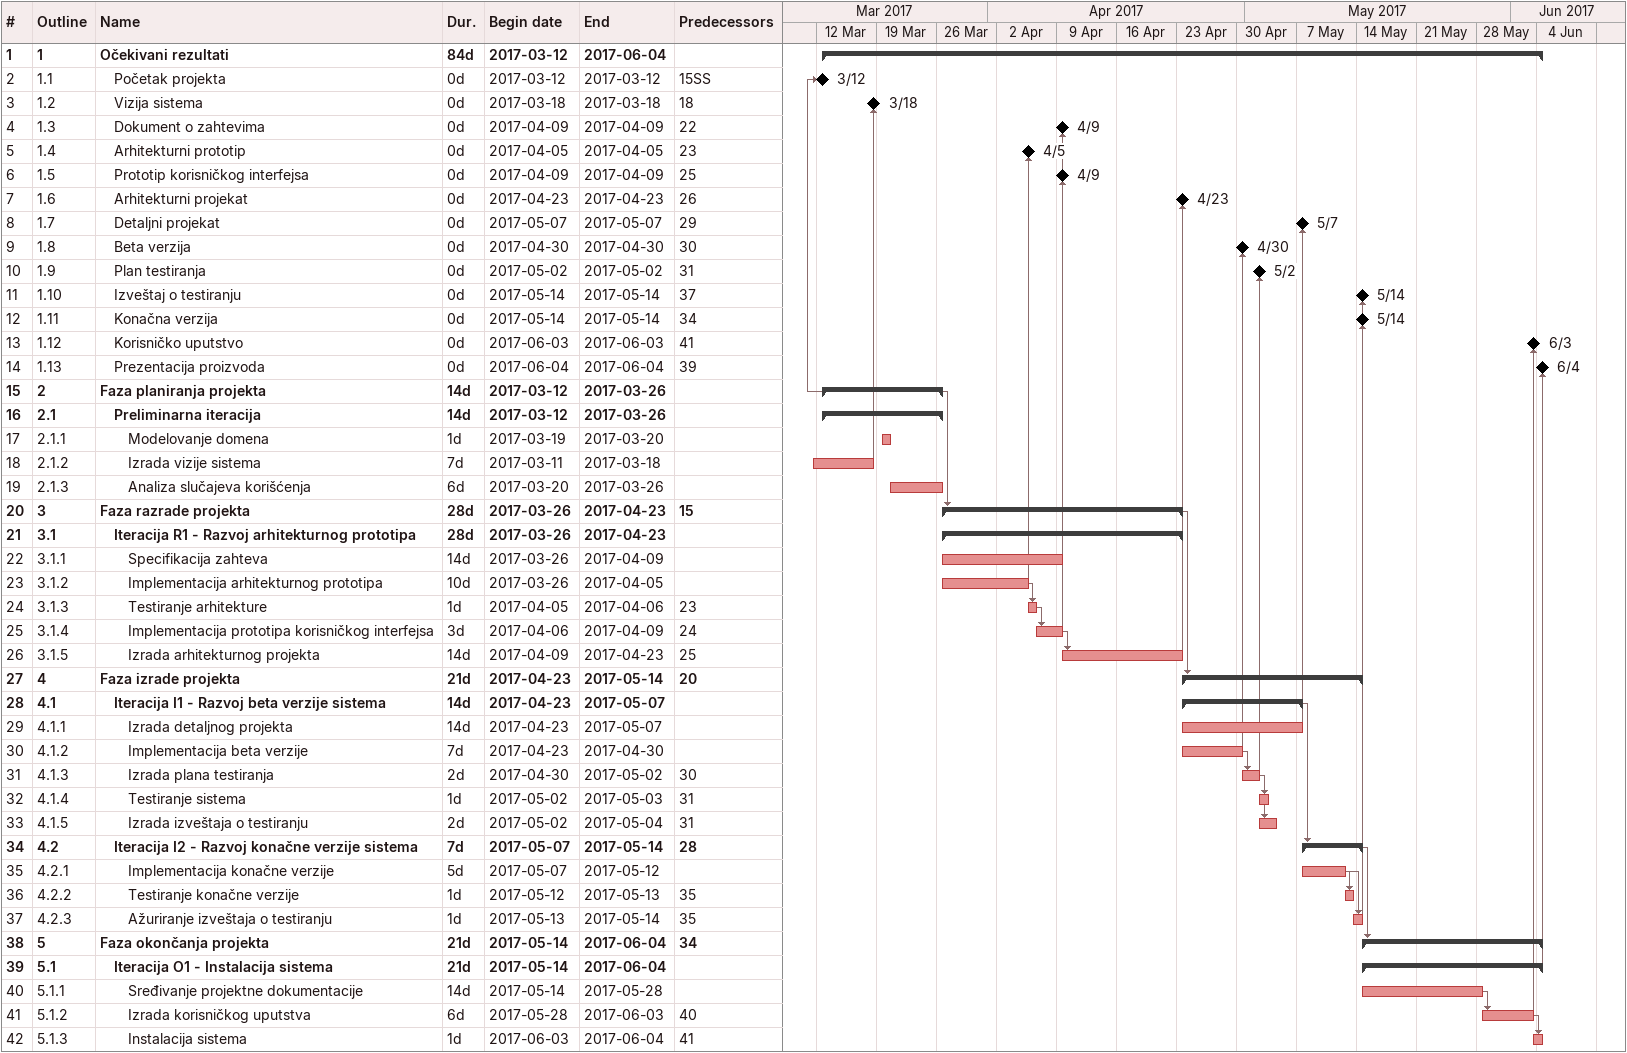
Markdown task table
| ID | WBS | Task | Duration | Start | Finish | Predecessors |
|---|---|---|---|---|---|---|
| 1 | 1 | **Očekivani rezultati** | 84d | 2017-03-12 | 2017-06-04 |  |
| 2 | 1.1 | Početak projekta | 0d | 2017-03-12 | 2017-03-12 | 15SS |
| 3 | 1.2 | Vizija sistema | 0d | 2017-03-18 | 2017-03-18 | 18 |
| 4 | 1.3 | Dokument o zahtevima | 0d | 2017-04-09 | 2017-04-09 | 22 |
| 5 | 1.4 | Arhitekturni prototip | 0d | 2017-04-05 | 2017-04-05 | 23 |
| 6 | 1.5 | Prototip korisničkog interfejsa | 0d | 2017-04-09 | 2017-04-09 | 25 |
| 7 | 1.6 | Arhitekturni projekat | 0d | 2017-04-23 | 2017-04-23 | 26 |
| 8 | 1.7 | Detaljni projekat | 0d | 2017-05-07 | 2017-05-07 | 29 |
| 9 | 1.8 | Beta verzija | 0d | 2017-04-30 | 2017-04-30 | 30 |
| 10 | 1.9 | Plan testiranja | 0d | 2017-05-02 | 2017-05-02 | 31 |
| 11 | 1.10 | Izveštaj o testiranju | 0d | 2017-05-14 | 2017-05-14 | 37 |
| 12 | 1.11 | Konačna verzija | 0d | 2017-05-14 | 2017-05-14 | 34 |
| 13 | 1.12 | Korisničko uputstvo | 0d | 2017-06-03 | 2017-06-03 | 41 |
| 14 | 1.13 | Prezentacija proizvoda | 0d | 2017-06-04 | 2017-06-04 | 39 |
| 15 | 2 | **Faza planiranja projekta** | 14d | 2017-03-12 | 2017-03-26 |  |
| 16 | 2.1 | **Preliminarna iteracija** | 14d | 2017-03-12 | 2017-03-26 |  |
| 17 | 2.1.1 | Modelovanje domena | 1d | 2017-03-19 | 2017-03-20 |  |
| 18 | 2.1.2 | Izrada vizije sistema | 7d | 2017-03-11 | 2017-03-18 |  |
| 19 | 2.1.3 | Analiza slučajeva korišćenja | 6d | 2017-03-20 | 2017-03-26 |  |
| 20 | 3 | **Faza razrade projekta** | 28d | 2017-03-26 | 2017-04-23 | 15 |
| 21 | 3.1 | **Iteracija R1 - Razvoj arhitekturnog prototipa** | 28d | 2017-03-26 | 2017-04-23 |  |
| 22 | 3.1.1 | Specifikacija zahteva | 14d | 2017-03-26 | 2017-04-09 |  |
| 23 | 3.1.2 | Implementacija arhitekturnog prototipa | 10d | 2017-03-26 | 2017-04-05 |  |
| 24 | 3.1.3 | Testiranje arhitekture | 1d | 2017-04-05 | 2017-04-06 | 23 |
| 25 | 3.1.4 | Implementacija prototipa korisničkog interfejsa | 3d | 2017-04-06 | 2017-04-09 | 24 |
| 26 | 3.1.5 | Izrada arhitekturnog projekta | 14d | 2017-04-09 | 2017-04-23 | 25 |
| 27 | 4 | **Faza izrade projekta** | 21d | 2017-04-23 | 2017-05-14 | 20 |
| 28 | 4.1 | **Iteracija I1 - Razvoj beta verzije sistema** | 14d | 2017-04-23 | 2017-05-07 |  |
| 29 | 4.1.1 | Izrada detaljnog projekta | 14d | 2017-04-23 | 2017-05-07 |  |
| 30 | 4.1.2 | Implementacija beta verzije | 7d | 2017-04-23 | 2017-04-30 |  |
| 31 | 4.1.3 | Izrada plana testiranja | 2d | 2017-04-30 | 2017-05-02 | 30 |
| 32 | 4.1.4 | Testiranje sistema | 1d | 2017-05-02 | 2017-05-03 | 31 |
| 33 | 4.1.5 | Izrada izveštaja o testiranju | 2d | 2017-05-02 | 2017-05-04 | 31 |
| 34 | 4.2 | **Iteracija I2 - Razvoj konačne verzije sistema** | 7d | 2017-05-07 | 2017-05-14 | 28 |
| 35 | 4.2.1 | Implementacija konačne verzije | 5d | 2017-05-07 | 2017-05-12 |  |
| 36 | 4.2.2 | Testiranje konačne verzije | 1d | 2017-05-12 | 2017-05-13 | 35 |
| 37 | 4.2.3 | Ažuriranje izveštaja o testiranju | 1d | 2017-05-13 | 2017-05-14 | 35 |
| 38 | 5 | **Faza okončanja projekta** | 21d | 2017-05-14 | 2017-06-04 | 34 |
| 39 | 5.1 | **Iteracija O1 - Instalacija sistema** | 21d | 2017-05-14 | 2017-06-04 |  |
| 40 | 5.1.1 | Sređivanje projektne dokumentacije | 14d | 2017-05-14 | 2017-05-28 |  |
| 41 | 5.1.2 | Izrada korisničkog uputstva | 6d | 2017-05-28 | 2017-06-03 | 40 |
| 42 | 5.1.3 | Instalacija sistema | 1d | 2017-06-03 | 2017-06-04 | 41 |
